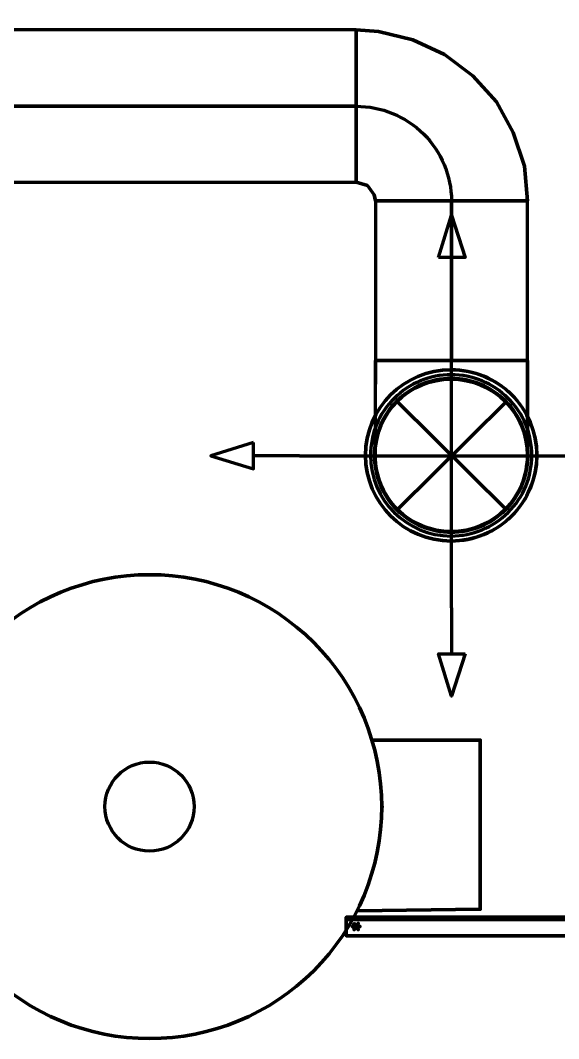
# Model space of a CAD drawing. Extents: x 0 to 1153, y 0 to 816.
# Drawn here: x 603.75 to 612.89, y 397.85 to 415.15 of the extents above; entities that cross this region are included whole.
import ezdxf

# ---------------------------------------------------------------- set-up
doc = ezdxf.new("R2010")
doc.units = 0
doc.header["$MEASUREMENT"] = 0
for name, color, linetype in [('Arch', 7, 'Continuous'), ('Hatch', 7, 'Continuous'), ('HVAC', 7, 'Continuous')]:
    doc.layers.add(name, color=color, linetype=linetype)

msp = doc.modelspace()

# ---------------------------------------------------------------- linework, layer by layer
at = {"layer": 'Arch', "color": 11, "linetype": 'Continuous', "lineweight": 211}
for p, q in [((611.071, 410.337), (611.071, 411.12)), ((608.489, 407.755), (607.706, 407.755)), ((611.071, 405.172), (611.071, 404.389))]:
    msp.add_line(p, q, dxfattribs=at)
for points in [[(610.849, 411.12), (611.071, 411.84), (611.304, 411.12)], [(607.706, 407.977), (606.986, 407.755), (607.706, 407.532)], [(611.304, 404.389), (611.071, 403.67), (610.849, 404.389)]]:
    msp.add_lwpolyline(points, close=True, dxfattribs=at)
at = {"layer": 'Hatch', "color": 251, "linetype": 'Continuous', "lineweight": 211}
for points in [[(605.943, 405.733, 0.414222), (602.001, 401.791, -0.414222), (605.943, 405.733, -0.414221), (609.886, 401.791, 0.414221)], [(605.943, 397.849, 0.414219), (609.886, 401.791, -0.414219), (605.943, 397.849, -0.414221), (602.001, 401.791, 0.414221)]]:
    msp.add_lwpolyline(points, format="xyb", close=True, dxfattribs=at)
msp.add_lwpolyline([(611.558, 400.05), (611.558, 402.918), (609.727, 402.918), (611.558, 402.918), (611.558, 400.05), (609.473, 400.018)], close=True, dxfattribs=at)
msp.add_lwpolyline([(611.558, 402.918), (611.558, 402.918), (611.558, 402.918)], dxfattribs=at)
msp.add_circle((605.943, 401.791), 0.757, dxfattribs=at)
for p in [(611.558, 402.918), (609.896, 401.786), (609.896, 401.786), (611.558, 400.05)]:
    msp.add_point(p, dxfattribs=at)
at = {"layer": 'HVAC', "color": 6, "linetype": 'Continuous', "lineweight": 211}
for p, q in [((611.071, 405.172), (611.071, 410.337)), ((611.071, 407.755), (611.071, 409.374)), ((610.161, 408.665), (611.992, 406.845)), ((611.992, 408.665), (610.161, 406.845)), ((608.489, 407.755), (613.664, 407.755))]:
    msp.add_line(p, q, dxfattribs=at)
for points in [[(594.021, 412.401), (594.021, 414.994), (594.021, 412.401), (590.148, 412.242), (590.148, 415.152), (594.021, 414.994), (594.021, 412.401), (594.021, 414.994), (590.148, 415.152), (590.148, 412.242), (594.021, 412.401), (609.452, 412.401), (609.452, 414.994), (594.021, 414.994)], [(590.148, 413.692), (594.021, 413.692), (609.452, 413.692), (594.021, 413.692)], [(609.42, 399.807), (609.481, 399.745), (609.388, 399.754), (609.42, 399.807), (609.481, 399.745), (609.388, 399.754), (609.42, 399.807), (609.481, 399.745), (609.42, 399.701), (609.481, 399.745), (609.42, 399.807), (609.388, 399.754), (609.42, 399.701), (609.481, 399.745), (609.42, 399.807), (609.388, 399.754), (609.42, 399.701), (609.481, 399.745), (609.42, 399.807), (609.388, 399.754), (609.42, 399.701), (609.481, 399.745), (609.42, 399.807), (609.388, 399.754), (609.42, 399.701), (609.481, 399.745), (609.42, 399.807), (609.388, 399.754), (609.42, 399.701), (609.481, 399.745), (609.42, 399.807), (609.388, 399.754), (609.42, 399.701), (609.481, 399.745), (609.42, 399.807), (609.388, 399.754)], [(609.282, 399.595), (632.566, 399.595), (609.282, 399.595)]]:
    msp.add_lwpolyline(points, dxfattribs=at)
for points in [[(609.452, 413.692), (609.452, 414.994), (609.452, 412.401), (609.452, 413.692), (609.452, 414.994), (609.833, 414.962), (610.415, 414.824), (610.955, 414.57), (611.431, 414.211), (611.833, 413.766), (612.119, 413.247), (612.309, 412.676), (612.362, 412.083), (611.071, 412.083), (609.78, 412.083), (609.759, 412.189), (609.642, 412.348), (609.452, 412.401), (609.452, 414.994), (609.833, 414.962), (610.415, 414.824), (610.955, 414.57), (611.431, 414.211), (611.833, 413.766), (612.119, 413.247), (612.309, 412.676), (612.362, 412.083), (609.78, 412.083), (611.071, 412.083), (612.362, 412.083), (609.78, 412.083), (609.759, 412.189), (609.642, 412.348), (609.452, 412.401), (609.452, 413.692), (609.452, 414.994), (609.452, 412.401), (609.642, 412.348), (609.759, 412.189), (609.78, 412.083), (612.362, 412.083), (612.309, 412.676), (612.119, 413.247), (611.833, 413.766), (611.431, 414.211), (610.955, 414.57), (610.415, 414.824), (609.833, 414.962), (609.452, 414.994), (609.452, 412.401), (609.452, 413.692, -0.414219), (611.071, 412.083), (611.071, 409.374), (611.071, 412.083), (612.362, 412.083), (609.78, 412.083), (611.071, 412.083)], [(609.769, 407.76, 0.414217), (611.066, 406.464, 0.414215), (612.362, 407.76)]]:
    msp.add_lwpolyline(points, format="xyb", dxfattribs=at)
for points in [[(611.066, 409.056, -0.414209), (612.362, 407.76, -0.414215), (611.066, 406.464, -0.414217), (609.78, 407.755), (609.78, 409.374), (609.769, 407.76, -0.41421), (611.066, 409.056, -0.414209), (612.362, 407.755), (612.362, 409.374), (612.362, 407.76, -0.414215), (611.066, 406.464, -0.414217), (609.769, 407.76, -0.41421), (611.066, 409.056, -0.414209), (612.362, 407.755), (612.362, 409.374), (612.362, 412.083), (609.78, 412.083), (609.78, 409.374), (609.769, 407.76, -0.41421), (611.066, 409.056, 0.41421), (609.769, 407.76, 0.414217), (611.066, 406.464, 0.414215), (612.362, 407.76, 0.414209), (611.066, 409.067, 0.414219), (609.759, 407.76, 0.414214), (611.066, 406.453, 0.414225), (612.373, 407.76, 0.41423), (611.066, 409.067, 0.414219), (609.759, 407.76, 0.414214), (611.066, 406.453, 0.414225), (612.373, 407.76, 0.41423)], [(611.066, 409.215, 0.414205), (609.611, 407.76, 0.414194), (611.066, 406.305, 0.414215), (612.521, 407.76, 0.414226), (611.066, 409.215, 0.414205), (609.611, 407.76, 0.414194), (611.066, 406.305, 0.414215), (612.521, 407.76, 0.414226)], [(611.066, 409.13, 0.414223), (609.695, 407.76, 0.414212), (611.066, 406.389, 0.414217), (612.436, 407.76, 0.414228)]]:
    msp.add_lwpolyline(points, format="xyb", close=True, dxfattribs=at)
for points in [[(609.78, 409.374), (612.362, 409.374), (609.78, 409.374), (612.362, 409.374), (609.78, 409.374), (612.362, 409.374), (609.78, 409.374), (612.362, 409.374)], [(632.566, 399.87), (609.282, 399.87), (632.566, 399.912), (632.566, 399.595), (632.566, 399.912), (609.282, 399.912), (609.282, 399.595), (609.282, 399.912)]]:
    msp.add_lwpolyline(points, close=True, dxfattribs=at)
for radius in [1.455, 1.296]:
    msp.add_circle((611.066, 407.76), radius, dxfattribs=at)
for p in [(609.388, 399.754), (609.388, 399.754), (609.388, 399.754), (609.484, 399.807), (609.484, 399.807), (609.484, 399.807), (609.515, 399.754), (609.515, 399.754), (609.515, 399.754), (609.42, 399.701), (609.42, 399.701), (609.42, 399.701), (609.484, 399.701), (609.484, 399.701), (609.484, 399.701)]:
    msp.add_point(p, dxfattribs=at)

doc.saveas('drawing.dxf')
